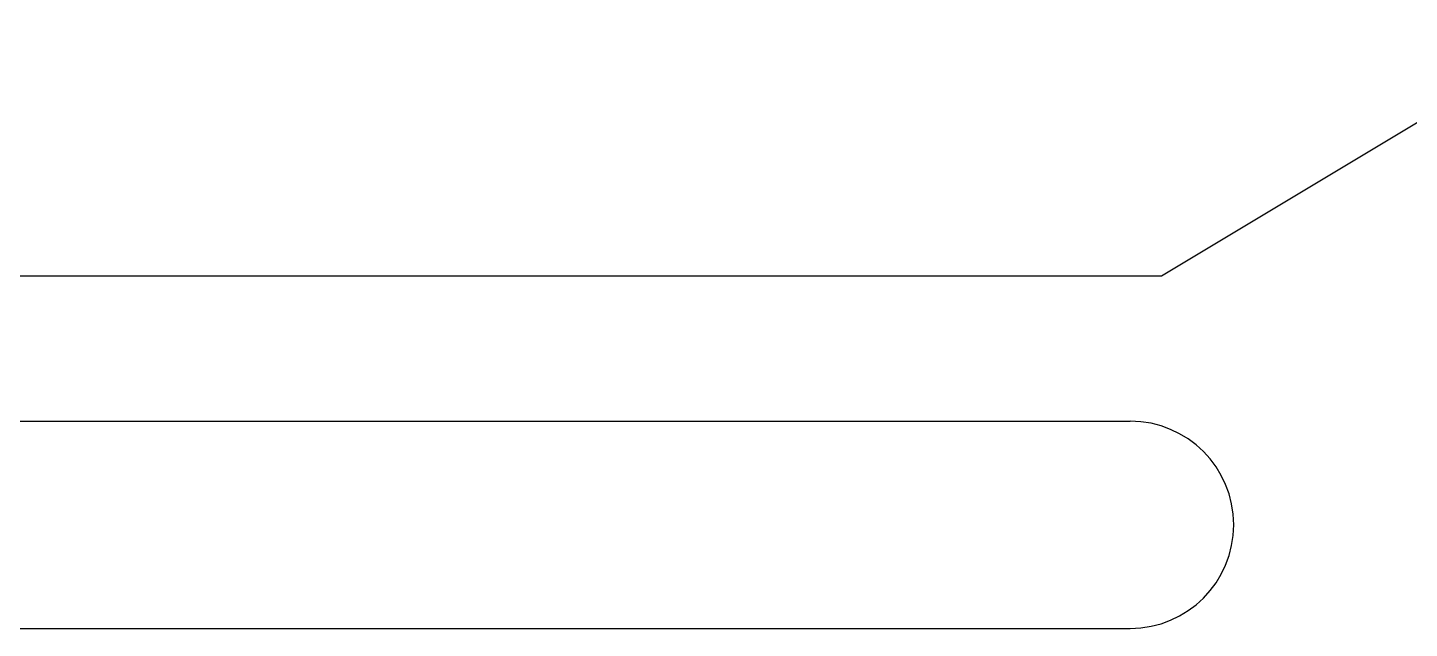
# Model space of a CAD drawing. Header units: millimetres. Extents: x 977 to 12288, y -94 to 5752.
# Drawn here: x 3837.1 to 4171, y 2196 to 2341 of the extents above; entities that cross this region are included whole.
import ezdxf

# ---------------------------------------------------------------- set-up
doc = ezdxf.new("R2010")
doc.units = ezdxf.units.MM

msp = doc.modelspace()

# ---------------------------------------------------------------- linework, layer by layer
at = {"color": 7, "linetype": 'Continuous', "lineweight": 25}
for p, q in [((4211.07535821, 2341.03070696), (4111.07535821, 2281.03070696)), ((4111.07535821, 2281.03070696), (3046.07535821, 2281.03070696)), ((3653.57535821, 2246.03070696), (4103.57535821, 2246.03070696)), ((3653.57535821, 2196.03070696), (4103.57535821, 2196.03070696))]:
    msp.add_line(p, q, dxfattribs=at)
msp.add_arc((4103.57535821, 2221.03070696), 25, 270, 90, dxfattribs=at)

doc.saveas('drawing.dxf')
